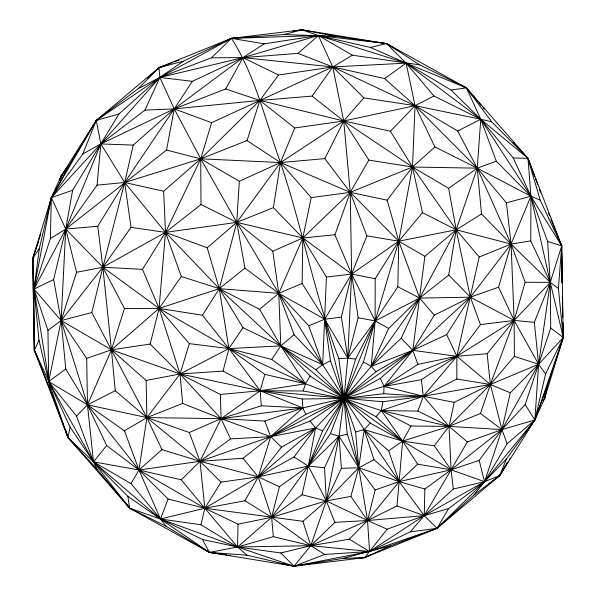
<?xml version="1.0" encoding="UTF-8"?>
<svg xmlns="http://www.w3.org/2000/svg" width="596" height="596" viewBox="0 0 596 596"><rect width="100%" height="100%" fill="white"/><g stroke="black" fill="none" stroke-linecap="round" stroke-linejoin="round"><path stroke-width="0.89" d="M296.48 30.679L301.993 29.8L335.66 36.311L386.625 43.605L406.122 63.146L415.032 105.671L412.492 167.022L422.475 212.668L398.746 241.194L375.175 278.719L375.137 320.924L371.211 366.384L343.974 398.419L315.604 427.98L258.269 476.852L204.823 508.224L160.495 519.012L129.63 508.165L68.019 437.635L34.307 350.165L32.72 258.485L51.345 197.656L61.105 176.058L96.269 120.437L158.983 67.639L231.449 38.36L301.993 29.8L386.625 43.605L466.37 87.836L527.981 158.365L561.693 245.835L563.28 337.515L544.655 398.344L534.895 419.942L499.731 475.563L437.017 528.361L364.551 557.64L294.007 566.2L209.375 552.395L129.63 508.165L97.044 469.208L68.019 437.635L50.34 389.791L34.307 350.165L32.72 258.485L40.848 233.721M172.81 62.468L158.983 67.639L138.369 88.513L96.269 120.437L100.828 143.927L124.683 182.495L165.509 232.373L219.298 288.673L280.798 345.889L310.084 376.024L343.974 398.419L375.987 416.701L381.336 410.584L423.302 396.258L456.841 379.004L456.864 356.274L479.214 257.003L456.193 229.788L412.492 167.022L390.425 131.224L343.736 120.973L259.863 100.419L225.683 88.975L174.233 108.889L100.828 143.927L82.814 154.006L51.345 197.656L39.358 248.405L34.009 289.075L33.681 299.237M359.947 557.975L364.551 557.64L390.373 545.832L437.017 528.361L484.541 481.672L506.384 459.062L534.895 419.942L547.612 385.269L563.28 337.515L550.264 282.362L530.76 240.881L530.932 196.233L527.981 158.365L513.156 142.243M286.728 564.792L294.007 566.2L310.777 545.668L326.295 500.901L339.042 436.265L343.974 398.419L347.773 358.092L324.716 319.225L302.112 283.502L302.842 237.953L311.194 197.619L280.5 162.559L247.027 140.596L200.733 158.819L124.683 182.495L97.081 185.162L65.731 229.073L34.009 289.075L34.307 350.165L70.067 427.012L93.483 461.833L129.63 508.165L166.5 526.521L209.375 552.395L223.031 554.347M223.12 42.174L231.449 38.36C255.639 76.109 265.302 120.869 280.5 162.559C302.239 227.232 314.405 294.811 338.819 358.576L347.773 358.092L375.137 320.924L397.845 286.736L398.746 241.194L412.492 167.022L434.924 146.951L477.247 168.161L530.932 196.233L540.2 200.144L561.693 245.835L562.147 282.869M335.66 36.311L283.942 34.561L231.449 38.36L183.426 61.157L159.847 77.473L118.984 113.948L72.638 190.213L65.731 229.073L53.625 279.561L61.135 320.544L65.769 368.976L87.478 404.818L106.647 445.547L138.965 469.991L204.823 508.224L238.005 524.175L237.551 547.024L246.982 555.204L294.007 566.2L342.7 558.445L390.373 545.832M297.441 30.687L301.993 29.8L318.376 35.522L370.369 47.427L406.122 63.146L451.083 90.078L480.756 119.252L513.223 157.947L530.932 196.233L547.627 241.477L550.264 282.362L550.711 328.038L525.143 404.595L501.944 429.597L451.09 469.804L424.836 489.018L424.263 515.637L410.279 531.826L369.55 551.486L294.007 566.2L237.551 547.024L160.495 519.012L127.872 496.334L93.483 461.833L68.019 437.635L48.693 381.582L39.001 340.271L34.009 289.075L32.72 258.485L38.457 241.82M50.34 389.791L34.009 289.075L50.362 238.601L51.345 197.656L69.576 164.719L96.269 120.437L103.689 114.827M546.368 391.095L544.655 398.344L543.254 400.758L544.655 398.344L544.699 396.489M236.001 38.196L231.449 38.36L159.847 77.473L96.269 120.437L51.345 197.656L34.009 289.075L61.135 320.544L111.445 349.8L180.022 373.99L260.147 390.745L302.299 399.029L343.974 398.419L383.772 393.703L384.033 386.432L380.263 378.4L412.79 350.351L470.371 297.166L511.077 244.055L530.932 196.233L480.756 119.252L466.37 87.836L459.814 84.572M534.731 176.632L527.981 158.365L491.7 121.815L480.756 119.252L433.97 96.023L415.032 105.671L343.736 120.973L294.7 127.984L280.5 162.559L273.363 207.624L302.842 237.953L326.399 277.073L322.667 364.737L364.149 429.619L399.156 481.62L424.263 515.637L437.017 528.361L473.76 495.202L499.731 475.563L507.829 462.123M533.413 174.129L527.981 158.365L480.756 119.252L415.032 105.671L363.843 97.863L343.736 120.973L280.5 162.559L239.324 181.251L236.754 222.368L219.298 288.673L202.424 315.217L159.072 308.408L124.46 308.482L102.847 267.231L65.731 229.073L51.345 197.656L100.828 143.927L159.847 77.473L211.424 57.819L242.967 57.626L298.03 53.364L332.754 66.938L415.032 105.671L457.676 131.031L477.247 168.161L511.077 244.055L525.158 282.273L514.139 320.417L490.366 384.487L480.45 413.482L449.034 426.378L402.65 441.115L388.652 450.785L399.156 481.62L396.988 505.93L367.546 520.524L310.777 545.668L280.776 552.969L237.551 547.024L202.476 539.477L160.495 519.012L93.483 461.833L48.693 381.582L47.948 330.4L34.009 289.075L53.625 279.561M60.978 177.913L61.105 176.058L66.588 168.534M35.484 352.653L34.307 350.165L34.516 347.438M530.663 425.611L534.895 419.942L563.28 337.515L558.407 288.568L561.693 245.835L550.89 219.127M97.081 185.162L100.828 143.927L144.97 110.096L159.847 77.473L158.983 67.639L168.623 64.338M211.424 57.819L231.449 38.36L318.376 35.522L406.122 63.146L480.756 119.252L477.247 168.161L481.508 214.001L456.193 229.788L424.866 256.355L412.79 350.351L417.893 364.35L384.033 386.432L343.974 398.419L302.783 407.932L221.064 418.668L146.877 417.595L87.478 404.818L48.693 381.582L61.135 320.544L76.571 272.283L65.731 229.073L100.828 143.927L133.251 145.104L174.233 108.889L242.967 57.626L264.259 43.836L318.376 35.522L386.625 43.605L393.77 47.918M138.369 88.513L159.847 77.473L242.967 57.626L332.754 66.938L384.636 78.583L415.032 105.671L477.247 168.161L506.421 202.819L511.077 244.055L498.532 287.212L470.371 297.166L446.672 334.594L412.79 350.351L375.994 371.718L371.211 366.384L388.667 328.463L419.658 298.089L448.743 275.017L456.193 229.788L477.247 168.161L496.312 161.218L530.932 196.233L561.693 245.835L561.708 248.614M562.929 322.697L563.28 337.515L538.598 364.245L490.366 384.487L423.302 396.258L382.87 401.756L381.336 410.584L402.65 441.115L417.632 464.18L451.09 469.804L484.541 481.672L499.731 475.563L504.879 466.713M50.362 238.601L65.731 229.073L166.552 150.065L174.233 108.889L192.344 81.332L242.967 57.626L318.376 35.522L352.415 55.204L419.703 64.86L466.37 87.836L477.627 101.29M543.03 400.601L544.655 398.344L545.347 394.694M70.067 427.012L68.019 437.635L71.907 441.547M205.531 549.922L209.375 552.395L237.551 547.024L271.642 517.283L302.083 494.755L308.311 466.079L315.604 427.98L310.076 421.014L270.659 436.652L200.018 461.311L138.965 469.991L93.483 461.833L76.556 416.075L48.693 381.582L65.769 368.976M481.508 214.001L511.077 244.055L514.139 320.417L514.37 356.378L490.366 384.487L454.234 402.375L449.034 426.378L451.09 469.804L453.295 489.04L424.263 515.637L369.55 551.486L364.551 557.64L342.7 558.445M50.161 202.886L51.345 197.656L72.638 190.213M544.655 398.344L547.612 385.269M558.661 239.22L561.693 245.835L550.264 282.362L538.598 364.245L510.303 392.779L501.944 429.597L484.541 481.672L473.76 495.202M133.251 145.104L124.683 182.495L102.847 267.231L91.814 312.527L146.877 417.595L161.956 449.63L200.018 461.311L258.269 476.852L279.405 486.738L308.311 466.079L339.042 436.265L347.252 434.156L343.974 398.419L338.819 358.576M60.688 177.861L61.105 176.058L69.576 164.719M417.632 464.18L399.156 481.62L367.546 520.524L349.286 539.231L310.777 545.668L237.551 547.024L200.956 524.756L204.823 508.224L221.034 482.127L258.269 476.852L308.311 466.079L324.552 467.748L339.042 436.265L330.445 433.583L308.311 466.079L271.642 517.283L273.326 536.661L310.777 545.668L369.55 551.486L437.017 528.361L440.235 525.098M562.929 329.171L563.28 337.515L545.593 373.901L534.895 419.942L484.541 481.672L448.609 508.559L424.263 515.637L387.117 529.218L369.55 551.486L324.775 554.451L294.007 566.2L291.422 565.299M448.646 188.321L412.492 167.022L343.736 120.973L312.118 96.112L259.863 100.419L174.233 108.889L124.683 182.495L97.751 226.264L102.847 267.231L159.072 308.408L228.894 348.571L305.48 383.772L343.974 398.419L381.336 410.584L417.893 411.076L423.302 396.258L456.864 356.274L480.458 324.619L470.371 297.166L456.193 229.788L448.646 188.321L477.247 168.161L412.492 167.022L387.162 200.181L398.746 241.194L375.137 320.924L355.626 359.142L347.773 358.092L341.374 317.124L351.633 274.041L366.875 235.86L350.239 192.337L343.736 120.973L332.754 66.938L318.376 35.522L298.03 53.364M166.552 150.065L200.733 158.819L280.5 162.559L324.827 158.625L343.736 120.973L368.827 160.108L350.239 192.337L334.907 234.779L351.633 274.041L375.137 320.924L363.441 361.906L343.974 398.419L322.63 430.826L315.604 427.98L270.659 436.652L230.577 438.88L221.064 418.668L180.022 373.99L150.177 344.071L159.072 308.408L165.509 232.373L163.639 191.227L200.733 158.819L259.863 100.419L278.526 74.999L332.754 66.938L406.122 63.146L466.37 87.836L472.017 95.077M97.751 226.264L65.731 229.073L61.135 320.544L87.478 404.818L138.965 469.991L168.094 499.075L204.823 508.224L302.902 521.284L326.295 500.901L341.359 468.314L339.042 436.265L358.732 467.778L375.145 489.972L367.546 520.524L369.55 551.486L349.286 539.231M279.405 486.738L271.642 517.283L238.005 524.175M352.415 55.204L332.754 66.938L211.61 122.709L200.733 158.819L200.994 204.517L236.754 222.368L302.842 237.953L351.633 274.041L358.181 317.69L347.773 358.092L351.633 274.041L350.239 192.337L324.827 158.625M200.994 204.517L165.509 232.373L102.847 267.231L111.445 349.8L146.117 380.464L180.022 373.99L223.023 371.099L228.894 348.571L242.997 327.711L219.298 288.673L207.185 247.809L165.509 232.373L131.016 227.367L102.847 267.231L61.135 320.544L47.948 330.4M387.117 529.218L367.546 520.524L350.858 496.401L358.732 467.778L364.149 429.619L370.258 423.048L402.65 441.115L451.09 469.804L479.191 460.358L501.944 429.597L538.598 364.245L534.336 322.339L550.264 282.362L530.932 196.233L506.421 202.819M202.424 315.217L228.894 348.571L264.84 374.363L260.147 390.745L261.331 405.779L221.064 418.668L189.319 432.525L146.877 417.595L115.266 390.738L111.445 349.8L124.46 308.482M355.626 359.142L343.974 398.419L330.445 433.583M192.344 81.332L159.847 77.473L174.233 108.889L200.733 158.819L165.509 232.373L142.474 269.34L159.072 308.408L189.327 343.654L180.022 373.99L146.877 417.595L124.437 430.804L87.478 404.818L86.688 358.39L61.135 320.544L91.814 312.527M35.283 351.737L34.307 350.165L34.851 348.422M273.363 207.624L236.754 222.368L165.509 232.373L181.296 276.484L159.072 308.408L180.022 373.99L220.408 394.47L260.147 390.745L303.2 390.976L305.48 383.772L310.084 376.024M247.027 140.596L259.863 100.419L294.7 127.984M59.593 180.446L61.105 176.058L63.444 173.19M59.518 180.394L61.105 176.058L62.491 174.866M168.094 499.075L160.495 519.012L166.5 526.521M82.814 154.006L96.269 120.437L118.984 113.948M500.417 473.842L499.731 475.563L492.341 481.166M95.606 122.083L96.269 120.437M506.384 459.062L499.731 475.563L495.894 478.148M322.63 430.826L308.311 466.079L326.295 500.901L334.87 522.364L310.777 545.668L271.642 517.283L244.911 500.789L204.823 508.224L181.266 479.84L138.965 469.991L124.437 430.804M363.441 361.906L371.211 366.384L401.22 338.275L419.658 298.089L456.193 229.788L511.077 244.055L530.76 240.881M34.307 350.165L39.001 340.271M33.085 262.173L32.72 258.485L33.525 256.831M225.683 88.975L242.967 57.626L278.526 74.999M498.532 287.212L514.139 320.417L538.598 364.245L534.895 419.942L501.944 429.597L449.034 426.378L411.009 426.021L402.65 441.115L399.156 481.62L375.145 489.972M244.911 500.789L258.269 476.852L281.506 447.164L315.604 427.98L294.059 456.968L258.269 476.852L271.642 517.283L326.295 500.901L350.858 496.401M505.81 465.111L507.218 462.697M158.059 69.225L158.983 67.639L183.426 61.157M558.407 288.568L550.264 282.362L514.139 320.417L487.126 353.726L490.366 384.487L501.944 429.597L467.353 441.927L424.263 515.637L367.546 520.524L334.87 522.364M433.523 529.285L437.017 528.361L448.609 508.559M215.834 553.155L209.375 552.395L160.495 519.012L130.986 483.609L138.965 469.991L161.956 449.63M525.143 404.595L534.895 419.942L507.129 443.737L484.541 481.672L424.263 515.637L396.988 505.93M509.26 459.747L510.213 458.168M534.336 322.339L514.139 320.417L470.371 297.166L434.275 315.202L412.79 350.351L384.033 386.432L423.302 396.258L454.234 402.375M33.145 260.288L32.72 258.485L39.358 248.405M562.259 339.072L563.28 337.515L550.711 328.038M189.327 343.654L228.894 348.571L271.724 359.41L280.798 345.889L294.074 334.654L278.764 293.329L236.754 222.368L200.733 158.819L239.324 181.251M312.118 96.112L332.754 66.938L363.843 97.863M302.083 494.755L326.295 500.901L367.546 520.524L358.732 467.778L355.618 431.936L364.149 429.619L402.65 441.115L434.26 445.763L449.034 426.378L490.366 384.487L510.303 392.779M106.647 445.547L93.483 461.833L97.044 469.208M32.72 258.485L33.957 257.144M390.425 131.224L415.032 105.671L434.924 146.951M76.556 416.075L87.478 404.818L115.266 390.738M181.266 479.84L200.018 461.311L230.577 438.88M155.027 71.535L158.983 67.639L160.831 67.4M147.421 78.083L158.983 67.639M207.185 247.809L236.754 222.368L280.5 162.559L350.239 192.337L387.162 200.181M181.296 276.484L219.298 288.673L259.618 309.294L278.764 293.329L302.112 283.502M375.994 371.718L343.974 398.419L310.076 421.014M273.326 536.661L237.551 547.024L204.823 508.224L200.018 461.311L221.064 418.668L260.147 390.745L305.48 383.772L280.798 345.889L278.764 293.329L272.789 251.214L236.754 222.368L244.941 268.125L219.298 288.673L159.072 308.408L111.445 349.8L86.688 358.39M146.117 380.464L146.877 417.595L200.018 461.311L242.982 458.272L270.659 436.652L302.783 407.932L302.299 399.029M488.653 483.967L490.128 482.842M242.997 327.711L280.798 345.889L315.813 369.684L322.667 364.737L330.452 360.789L324.716 319.225L351.633 274.041L398.746 241.194L456.193 229.788L422.475 212.668M384.636 78.583L406.122 63.146L433.97 96.023M487.126 353.726L456.864 356.274L384.033 386.432L421.402 379.652L456.864 356.274L514.139 320.417L480.458 324.619M380.263 378.4L343.974 398.419L305.808 414.332L270.659 436.652L258.269 476.852L242.982 458.272M359.924 557.789L364.551 557.64L366.987 556.306M424.836 489.018L399.156 481.62L374.012 459.672L358.732 467.778L326.295 500.901L324.552 467.748M457.676 131.031L480.756 119.252L496.312 161.218M364.551 557.64L371.174 554.496M272.789 251.214L302.842 237.953L334.907 234.779M244.941 268.125L278.764 293.329L308.713 325.759L324.716 319.225L341.374 317.124M479.214 257.003L511.077 244.055L550.264 282.362L525.158 282.273M281.506 447.164L270.659 436.652L221.064 418.668L182.652 403.418L146.877 417.595L138.965 469.991L160.495 519.012L200.956 524.756M299.43 30.776L301.993 29.8L305.614 30.649M174.531 61.82L178.852 60.203M220.408 394.47L221.064 418.668L264.833 421.081L302.783 407.932L305.808 414.332M283.942 34.561L301.993 29.8L304.601 30.687M297.441 565.291L294.007 566.2L280.776 552.969M453.295 489.04L484.541 481.672L479.191 460.358M370.369 47.427L386.625 43.605L419.703 64.86M417.893 364.35L456.864 356.274L490.366 384.487L456.841 379.004M76.571 272.283L102.847 267.231L142.474 269.34M292.807 31.26L294.647 30.97M150.177 344.071L111.445 349.8L87.478 404.818L93.483 461.833L130.986 483.609M451.083 90.078L466.37 87.836L491.7 121.815M311.194 197.619L350.239 192.337L412.492 167.022L368.827 160.108M410.279 531.826L437.017 528.361M326.399 277.073L351.633 274.041L375.175 278.719M355.343 558.303L357.183 558.169M144.97 110.096L174.233 108.889L211.61 122.709M341.359 468.314L358.732 467.778L399.156 481.62L451.09 469.804L434.26 445.763M513.223 157.947L527.981 158.365L540.2 200.144M261.331 405.779L302.783 407.932L260.147 390.745L223.023 371.099M383.772 393.703L423.302 396.258L449.034 426.378L467.353 441.927M383.869 43.404L386.625 43.605L389.68 45.691M246.982 555.204L209.375 552.395L202.476 539.477M382.87 401.756L260.147 390.745L228.894 348.571L219.298 288.673L278.764 293.329L324.716 319.225L343.974 398.419L358.732 467.778L347.252 434.156M217.682 553.379L219.522 553.595M224.848 554.608L226.666 554.869M228.492 555.129L230.309 555.39M231.449 38.36L264.259 43.836M366.875 235.86L398.746 241.194L424.866 256.355M303.2 390.976L343.974 398.419L423.302 396.258L421.402 379.652M358.181 317.69L375.137 320.924L388.667 328.463M283.085 564.092L284.903 564.442M163.639 191.227L124.683 182.495L131.016 227.367M264.84 374.363L305.48 383.772L271.724 359.41M547.627 241.477L561.693 245.835M514.37 356.378L538.598 364.245L545.593 373.901M463.8 86.927L466.37 87.836M125.778 502.994L129.63 508.165L133.072 509.58M417.893 411.076L449.034 426.378L381.336 410.584L411.009 426.021M128.878 506.511L129.63 508.165L133.795 510.221M397.845 286.736L419.658 298.089L434.275 315.202M395.357 48.879L397.741 50.317M324.775 554.451L310.777 545.668L302.902 521.284M294.059 456.968L308.311 466.079L343.974 398.419L375.137 320.924L419.658 298.089L470.371 297.166L448.743 275.017M202.454 547.947L203.996 548.931M480.45 413.482L501.944 429.597L507.129 443.737M70.887 440.004L68.019 437.635L65.679 429.634M388.652 450.785L364.149 429.619L374.012 459.672M375.987 416.701L402.65 441.115L343.974 398.419L280.798 345.889L259.618 309.294M370.258 423.048L343.974 398.419L315.813 369.684M523.958 154.543L527.981 158.365M221.034 482.127L200.018 461.311L189.319 432.525M73.204 442.858L74.5 444.162M401.22 338.275L412.79 350.351L456.864 356.274L446.672 334.594M294.074 334.654L322.667 364.737L308.713 325.759M478.812 102.706L481.181 105.544M482.961 107.667L484.146 109.083M36.267 354.315L37.436 356.81M548.447 213.1L549.49 215.685M264.833 421.081L270.659 436.652L343.974 398.419L412.79 350.351L371.211 366.384L419.658 298.089L398.746 241.194L350.239 192.337L302.842 237.953L278.764 293.329L322.667 364.737L280.798 345.889L228.894 348.571L180.022 373.99L182.652 403.418M535.372 178.375L537.622 184.462M539.551 189.677L540.512 192.292M330.452 360.789L355.618 431.936M127.872 496.334L129.63 508.165M562.341 315.269L562.423 317.124M562.319 296.763L562.803 317.139M561.73 254.164L561.872 282.862"/></g></svg>
